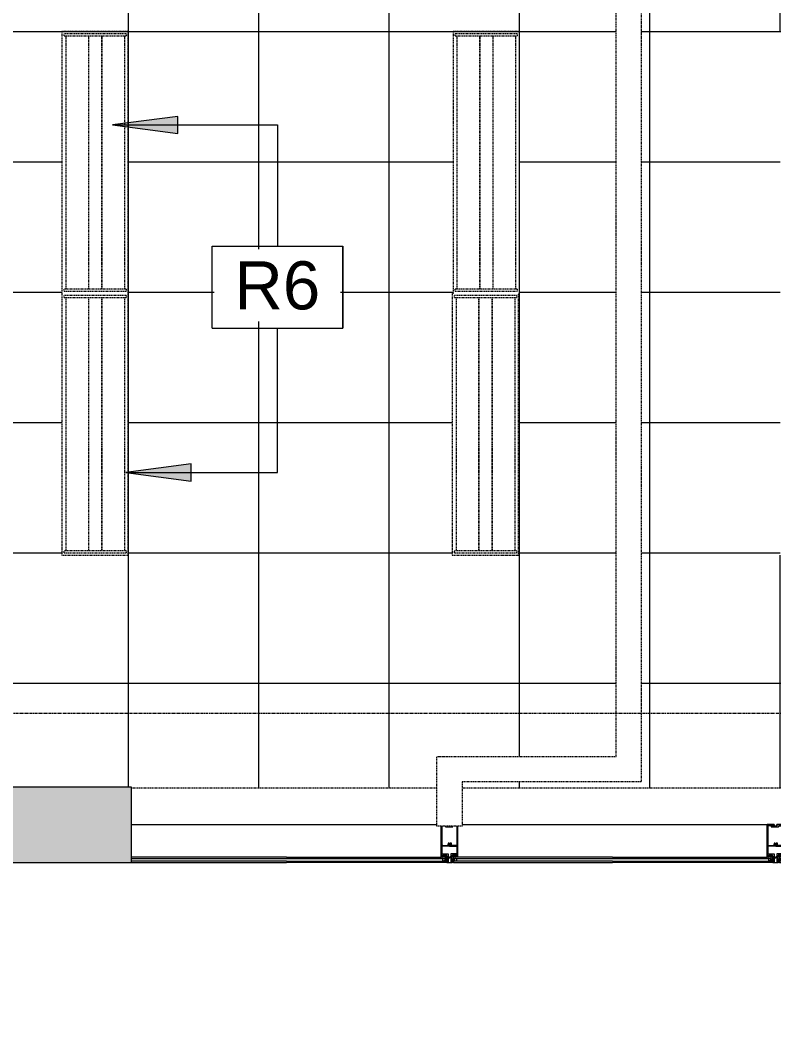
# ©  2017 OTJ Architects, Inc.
# Model space of a CAD drawing. Header units: inches. Extents: x -203 to 2853, y -968 to 768.
# Drawn here: x 995.7 to 1134.4, y -570.5 to -383.7 of the extents above; entities that cross this region are included whole.
import ezdxf

# ---------------------------------------------------------------- set-up
doc = ezdxf.new("R2010")
doc.units = ezdxf.units.IN
doc.header["$MEASUREMENT"] = 0
doc.linetypes.add('Demolished', pattern=[0.1875, 0.125, -0.0625])
doc.linetypes.add('Grid Line 1_2_', pattern=[0.875, 0.5, -0.125, 0.125, -0.125])
for name, color, linetype, lineweight in [('A-ANNO-KEYN', 231, 'Continuous', 9), ('A-CLNG', 13, 'Continuous', 13), ('A-CLNG-PATT', 13, 'Continuous', 13), ('A-DETL-GENF', 92, 'Continuous', 9), ('A-DETL-THIN', 151, 'Continuous', 9), ('A-Glaz-Exst', 7, 'Continuous', 9), ('A-WALL', 113, 'Continuous', 13), ('E-LITE-EQPM', 33, 'Continuous', 13), ('Jenner and Block 11fl_BB_copy_dwg', 8, 'Continuous', 9), ('S-GRID', 1, 'Continuous', 9)]:
    doc.layers.add(name, color=color, linetype=linetype, lineweight=lineweight)
doc.styles.add('Arial', font='arial.ttf', dxfattribs={"height": 8.851796})

# ---------------------------------------------------------------- blocks, each defined once
blk = doc.blocks.new('Jenner and Block 11fl_BB_copy_dwg_CW-STRIP-V11-LEVEL 11 - DEMO RCP')
at = {"layer": 'A-Glaz-Exst'}
for p, q in [((-133.51, -24.09), (-122.37, -50.32)), ((-122.14, -50.23), (-133.28, -23.99)), ((-132.82, -23.8), (-121.68, -50.03)), ((-121.45, -49.93), (-132.59, -23.7))]:
    blk.add_line(p, q, dxfattribs=at)
blk = doc.blocks.new('Jenner and Block 11fl_BB_copy_dwg_CW-STRIP-V12-LEVEL 11 - DEMO RCP')
at = {"layer": 'A-Glaz-Exst'}
for p, q in [((-127.5, -52.64), (-124.39, -51.32)), ((-124.23, -51.38), (-123.91, -52.13)), ((-124.05, -51.17), (-123.01, -50.73)), ((-121.88, -51.54), (-122.01, -51.58)), ((-121.75, -51.73), (-121.85, -51.55)), ((-121.68, -51.87), (-121.79, -51.93)), ((-121.72, -51.64), (-121.66, -51.83)), ((-120.76, -51.54), (-120.96, -51.08)), ((-127.2, -53.33), (-127.26, -53.35)), ((-126.62, -54.54), (-127.12, -53.36)), ((-126.42, -55.17), (-123.32, -53.85)), ((-124.09, -52.63), (-124.08, -52.59)), ((-124.09, -52.78), (-124.03, -52.91)), ((-124.06, -52.65), (-124.04, -52.6)), ((-124.04, -52.43), (-123.99, -52.37)), ((-124.01, -52.57), (-123.8, -52.48)), ((-123.96, -52.47), (-123.97, -52.44)), ((-123.96, -52.36), (-123.88, -52.36)), ((-123.92, -52.42), (-123.9, -52.45)), ((-123.75, -52.48), (-123.71, -52.5)), ((-123.74, -52.44), (-123.69, -52.46)), ((-123.25, -53.69), (-123.64, -52.78)), ((-123.59, -52.56), (-123.13, -53.64)), ((-122.97, -53.7), (-121.94, -53.26)), ((-126.7, -54.61), (-126.64, -54.58))]:
    blk.add_line(p, q, dxfattribs=at)
at = {"layer": 'A-Glaz-Exst', "flags": 128}
for points in [[(-133.51, -24.09), (-122.34, -50.38), (-122.08, -51.01), (-121.85, -50.92), (-133.28, -23.99)], [(-132.82, -23.8), (-121.39, -50.72), (-121.16, -50.62), (-132.59, -23.7)], [(-122.46, -50.43), (-122.48, -50.37), (-127.6, -52.55)], [(-127.6, -52.55), (-122.48, -50.37), (-122.46, -50.43), (-122.34, -50.38), (-122.46, -50.43), (-122.69, -50.53)], [(-122.34, -50.38), (-122.54, -50.87), (-122.2, -50.73), (-122.69, -50.53), (-122.37, -51.28)], [(-121.99, -50.5), (-122.02, -50.42), (-121.62, -50.24), (-121.59, -50.33)], [(-121.96, -50.56), (-121.94, -50.62), (-121.84, -50.78), (-121.49, -50.63), (-121.54, -50.45), (-121.56, -50.39)], [(-109.83, -79.22), (-121.26, -52.3), (-121.49, -52.4), (-121.22, -53.03), (-121.34, -53.08), (-121.31, -53.13), (-126.43, -55.31)], [(-123.94, -52.21), (-124.27, -52.35), (-124.17, -52.58), (-123.98, -52.5)], [(-123.87, -52.45), (-123.67, -52.37), (-124.11, -51.34)], [(-122.85, -50.8), (-122.46, -51.72), (-121.94, -51.5), (-121.95, -51.47), (-121.99, -51.48), (-122.01, -51.45), (-121.87, -51.38), (-121.85, -51.42), (-121.89, -51.45), (-121.88, -51.47), (-121.82, -51.45), (-120.96, -51.08), (-121.06, -50.85)], [(-121.87, -53.1), (-122.26, -52.18), (-121.74, -51.96), (-121.73, -51.99), (-121.77, -52.01), (-121.75, -52.05), (-121.61, -51.99), (-121.63, -51.95), (-121.67, -51.96), (-121.68, -51.93), (-121.57, -51.89), (-121.69, -51.6), (-121.7, -51.6), (-121.69, -51.6), (-121.57, -51.89), (-120.76, -51.54), (-120.67, -51.77), (-121.82, -52.26)], [(-121.82, -51.45), (-120.96, -51.08), (-121.06, -50.85), (-122.21, -51.34)], [(-122.05, -51.56), (-122.05, -51.55), (-121.94, -51.5)], [(-121.7, -51.74), (-121.82, -51.45), (-121.7, -51.74), (-121.71, -51.74)], [(-121.81, -51.97), (-121.8, -51.98), (-121.74, -51.96)], [(-121.08, -52.63), (-121.11, -52.57), (-121.15, -52.39), (-120.81, -52.24), (-120.71, -52.4), (-120.68, -52.46)], [(-109.37, -79.03), (-120.8, -52.1), (-120.57, -52), (-109.14, -78.93)], [(-126.43, -55.31), (-121.31, -53.13), (-121.34, -53.08), (-121.57, -53.17)], [(-124.08, -52.57), (-124.09, -52.55), (-123.98, -52.5), (-124, -52.45), (-124.02, -52.45)], [(-123.87, -52.39), (-123.89, -52.4), (-123.87, -52.45), (-123.76, -52.41), (-123.75, -52.43)], [(-110.06, -79.32), (-121.22, -53.03), (-121.71, -52.83), (-121.37, -52.68), (-121.57, -53.17), (-121.88, -52.43)], [(-121.06, -52.69), (-121.02, -52.77), (-120.62, -52.6), (-120.66, -52.52)]]:
    blk.add_lwpolyline(points, dxfattribs=at)
blk.add_lwpolyline([(-120.67, -51.77), (-120.76, -51.54), (-121.57, -51.89), (-120.76, -51.54)], close=True, dxfattribs=at)
at = {"layer": 'A-Glaz-Exst'}
for centre, radius in [((-121.57, -50.36), 0.0313), ((-121.98, -50.53), 0.0312), ((-121.07, -52.66), 0.0312), ((-120.67, -52.49), 0.0312)]:
    blk.add_circle(centre, radius, dxfattribs=at)
for centre, radius, start, end in [((-124.34, -51.43), 0.125, 23.0045, 113.0045), ((-124, -51.29), 0.125, 113.0045, 203.0045), ((-123.97, -52.16), 0.0625, 293.0045, 23.0045), ((-122.96, -50.85), 0.125, 23.0045, 113.0045), ((-122.22, -51.15), 0.313, 76.1346, 149.8744), ((-122.18, -51.16), 0.221, 68.0045, 194.8744), ((-122.26, -51.23), 0.125, 203.0045, 293.0045), ((-121.97, -51.25), 0.257, 114.4891, 201.5199), ((-122.02, -51.55), 0.0312, 203.0045, 288.0045), ((-121.77, -52.38), 0.125, 113.0045, 203.0045), ((-121.88, -51.57), 0.0312, 23.0045, 108.0045), ((-121.43, -51.25), 0.531, 84.932, 141.077), ((-121.58, -52.16), 0.257, 204.4891, 291.5199), ((-121.78, -51.95), 0.0312, 118.0045, 203.0045), ((-121.72, -51.71), 0.0313, 208.0045, 293.0045), ((-121.69, -51.63), 0.0313, 113.0045, 198.0045), ((-121.55, -50.92), 0.145, 75.2021, 272.5168), ((-121.69, -51.84), 0.0312, 298.0045, 23.0045), ((-121.46, -50.89), 0.13, 309.3067, 96.5963), ((-121.06, -50.72), 0.266, 174.932, 231.077), ((-121.01, -50.7), 0.266, 174.932, 231.077), ((-121.21, -51.77), 0.531, 264.932, 321.077), ((-120.95, -50.67), 0.266, 174.932, 231.077), ((-121.06, -52.09), 0.145, 133.4921, 330.8069), ((-120.89, -50.65), 0.266, 174.932, 231.077), ((-120.97, -52.04), 0.13, 309.4127, 96.7023), ((-120.57, -51.87), 0.266, 174.932, 231.077), ((-120.52, -51.85), 0.266, 174.932, 231.077), ((-120.46, -51.82), 0.266, 174.932, 231.077), ((-120.4, -51.8), 0.266, 174.932, 231.077), ((-127.45, -52.75), 0.125, 113.0045, 144.8243), ((-127.18, -53.39), 0.0625, 23.0045, 113.0045), ((-124.01, -52.66), 0.089, 160.7135, 253.0177), ((-124.03, -52.23), 0.548, 263.7768, 322.8434), ((-124.09, -52.58), 0.0197, 337.7655, 23.0045), ((-123.99, -52.65), 0.0695, 179.3043, 235.285), ((-124.03, -52.58), 0.0139, 50.356, 225.537), ((-124.03, -52.44), 0.016, 138.4428, 293.0045), ((-124.03, -52.23), 0.517, 269.0257, 316.9833), ((-124.05, -52.6), 0.0118, 337.7655, 45.537), ((-124.02, -52.26), 0.451, 268.6149, 317.394), ((-124.03, -52.23), 0.673, 269.5765, 305.68), ((-124.02, -52.56), 0.0118, 230.356, 293.0045), ((-123.96, -52.4), 0.04, 87.5662, 138.4428), ((-123.94, -52.43), 0.0306, 26.7074, 199.3016), ((-123.93, -52.46), 0.0306, 206.7074, 19.3016), ((-123.88, -52.38), 0.016, 293.0045, 87.5662), ((-123.8, -52.47), 0.0118, 293.0045, 355.653), ((-123.77, -52.47), 0.0139, 0.472, 175.653), ((-123.75, -52.47), 0.0118, 180.472, 248.2435), ((-123.73, -52.43), 0.0197, 203.0045, 248.2435), ((-123.75, -52.55), 0.0695, 350.7239, 46.7046), ((-123.73, -52.54), 0.089, 332.9913, 65.2955), ((-123.37, -53.73), 0.125, 293.0045, 23.0045), ((-123.02, -53.59), 0.125, 203.0045, 293.0045), ((-121.98, -53.15), 0.125, 293.0045, 23.0045), ((-121.67, -52.37), 0.221, 211.1346, 338.0045), ((-121.69, -52.41), 0.313, 256.1346, 329.8744), ((-126.71, -54.58), 0.0312, 203.0045, 293.0045), ((-126.65, -54.55), 0.0313, 293.0045, 23.0045), ((-126.47, -55.05), 0.125, 261.1847, 293.0045)]:
    blk.add_arc(centre, radius, start, end, dxfattribs=at)
blk = doc.blocks.new('Jenner and Block 11fl_BB_copy_dwg_CW-STRIP-5117049-LEVEL 11 - DEMO RCP')
at = {"layer": 'A-Glaz-Exst'}
for p, q in [((-127.5, -52.64), (-124.39, -51.32)), ((-124.23, -51.38), (-123.91, -52.13)), ((-124.05, -51.17), (-123.01, -50.73)), ((-121.88, -51.54), (-122.01, -51.58)), ((-121.75, -51.73), (-121.85, -51.55)), ((-121.68, -51.87), (-121.79, -51.93)), ((-121.72, -51.64), (-121.66, -51.83)), ((-120.76, -51.54), (-120.96, -51.08)), ((-127.34, -53.32), (-127.56, -52.8)), ((-127.2, -53.33), (-127.26, -53.35)), ((-126.62, -54.54), (-127.12, -53.36)), ((-126.42, -55.17), (-123.32, -53.85)), ((-124.09, -52.63), (-124.08, -52.59)), ((-124.09, -52.78), (-124.03, -52.91)), ((-124.06, -52.65), (-124.04, -52.6)), ((-124.04, -52.43), (-123.99, -52.37)), ((-124.01, -52.57), (-123.8, -52.48)), ((-123.96, -52.47), (-123.97, -52.44)), ((-123.96, -52.36), (-123.88, -52.36)), ((-123.92, -52.42), (-123.9, -52.45)), ((-123.75, -52.48), (-123.71, -52.5)), ((-123.74, -52.44), (-123.69, -52.46)), ((-123.25, -53.69), (-123.64, -52.78)), ((-123.59, -52.56), (-123.13, -53.64)), ((-122.97, -53.7), (-121.94, -53.26)), ((-126.7, -54.61), (-126.64, -54.58))]:
    blk.add_line(p, q, dxfattribs=at)
at = {"layer": 'A-Glaz-Exst', "flags": 128}
for points in [[(-133.51, -24.09), (-122.34, -50.38), (-122.08, -51.01), (-121.85, -50.92), (-133.28, -23.99)], [(-132.82, -23.8), (-121.39, -50.72), (-121.16, -50.62), (-132.59, -23.7)], [(-122.46, -50.43), (-122.48, -50.37), (-127.89, -52.67), (-127.4, -53.82), (-127.17, -53.72), (-127.4, -53.82), (-127.89, -52.67), (-122.48, -50.37), (-122.46, -50.43), (-122.34, -50.38), (-122.46, -50.43), (-122.69, -50.53)], [(-122.34, -50.38), (-122.54, -50.87), (-122.2, -50.73), (-122.69, -50.53), (-122.37, -51.28)], [(-121.99, -50.5), (-122.02, -50.42), (-121.62, -50.24), (-121.59, -50.33)], [(-121.96, -50.56), (-121.94, -50.62), (-121.84, -50.78), (-121.49, -50.63), (-121.54, -50.45), (-121.56, -50.39)], [(-109.83, -79.22), (-121.26, -52.3), (-121.49, -52.4), (-121.22, -53.03), (-121.34, -53.08), (-121.31, -53.13), (-126.72, -55.43), (-127.21, -54.28), (-126.95, -54.17), (-126.98, -54.18), (-127.21, -54.28), (-126.72, -55.43), (-121.31, -53.13), (-121.34, -53.08), (-121.57, -53.17)], [(-123.94, -52.21), (-124.27, -52.35), (-124.17, -52.58), (-123.98, -52.5)], [(-123.87, -52.45), (-123.67, -52.37), (-124.11, -51.34)], [(-122.85, -50.8), (-122.46, -51.72), (-121.94, -51.5), (-121.95, -51.47), (-121.99, -51.48), (-122.01, -51.45), (-121.87, -51.38), (-121.85, -51.42), (-121.89, -51.45), (-121.88, -51.47), (-121.82, -51.45), (-120.96, -51.08), (-121.06, -50.85)], [(-121.87, -53.1), (-122.26, -52.18), (-121.74, -51.96), (-121.73, -51.99), (-121.77, -52.01), (-121.75, -52.05), (-121.61, -51.99), (-121.63, -51.95), (-121.67, -51.96), (-121.68, -51.93), (-121.57, -51.89), (-121.69, -51.6), (-121.7, -51.6), (-121.69, -51.6), (-121.57, -51.89), (-120.76, -51.54), (-120.67, -51.77), (-121.82, -52.26)], [(-121.82, -51.45), (-120.96, -51.08), (-121.06, -50.85), (-122.21, -51.34)], [(-122.05, -51.56), (-122.05, -51.55), (-121.94, -51.5)], [(-121.7, -51.74), (-121.82, -51.45), (-121.7, -51.74), (-121.71, -51.74)], [(-121.81, -51.97), (-121.8, -51.98), (-121.74, -51.96)], [(-121.08, -52.63), (-121.11, -52.57), (-121.15, -52.39), (-120.81, -52.24), (-120.71, -52.4), (-120.68, -52.46)], [(-109.37, -79.03), (-120.8, -52.1), (-120.57, -52), (-109.14, -78.93)], [(-126.88, -54.24), (-126.91, -54.19), (-127.09, -53.75), (-126.74, -54.59)], [(-124.08, -52.57), (-124.09, -52.55), (-123.98, -52.5), (-124, -52.45), (-124.02, -52.45)], [(-123.87, -52.39), (-123.89, -52.4), (-123.87, -52.45), (-123.76, -52.41), (-123.75, -52.43)], [(-110.06, -79.32), (-121.22, -53.03), (-121.71, -52.83), (-121.37, -52.68), (-121.57, -53.17), (-121.88, -52.43)], [(-121.06, -52.69), (-121.02, -52.77), (-120.62, -52.6), (-120.66, -52.52)], [(-126.92, -54.33), (-126.83, -54.53), (-126.86, -54.54), (-126.88, -54.5), (-126.92, -54.51), (-126.86, -54.66), (-126.82, -54.64), (-126.84, -54.6), (-126.81, -54.58), (-126.59, -55.1)]]:
    blk.add_lwpolyline(points, dxfattribs=at)
blk.add_lwpolyline([(-120.67, -51.77), (-120.76, -51.54), (-121.57, -51.89), (-120.76, -51.54)], close=True, dxfattribs=at)
at = {"layer": 'A-Glaz-Exst'}
for centre, radius in [((-121.57, -50.36), 0.0313), ((-121.98, -50.53), 0.0312), ((-121.07, -52.66), 0.0312), ((-120.67, -52.49), 0.0312)]:
    blk.add_circle(centre, radius, dxfattribs=at)
for centre, radius, start, end in [((-124.34, -51.43), 0.125, 23.0045, 113.0045), ((-124, -51.29), 0.125, 113.0045, 203.0045), ((-123.97, -52.16), 0.0625, 293.0045, 23.0045), ((-122.96, -50.85), 0.125, 23.0045, 113.0045), ((-122.22, -51.15), 0.313, 76.1346, 149.8744), ((-122.18, -51.16), 0.221, 68.0045, 194.8744), ((-122.26, -51.23), 0.125, 203.0045, 293.0045), ((-121.97, -51.25), 0.257, 114.4891, 201.5199), ((-122.02, -51.55), 0.0312, 203.0045, 288.0045), ((-121.77, -52.38), 0.125, 113.0045, 203.0045), ((-121.88, -51.57), 0.0312, 23.0045, 108.0045), ((-121.43, -51.25), 0.531, 84.932, 141.077), ((-121.58, -52.16), 0.257, 204.4891, 291.5199), ((-121.78, -51.95), 0.0312, 118.0045, 203.0045), ((-121.72, -51.71), 0.0313, 208.0045, 293.0045), ((-121.69, -51.63), 0.0313, 113.0045, 198.0045), ((-121.55, -50.92), 0.145, 75.2021, 272.5168), ((-121.69, -51.84), 0.0312, 298.0045, 23.0045), ((-121.46, -50.89), 0.13, 309.3067, 96.5963), ((-121.06, -50.72), 0.266, 174.932, 231.077), ((-121.01, -50.7), 0.266, 174.932, 231.077), ((-121.21, -51.77), 0.531, 264.932, 321.077), ((-120.95, -50.67), 0.266, 174.932, 231.077), ((-121.06, -52.09), 0.145, 133.4921, 330.8069), ((-120.89, -50.65), 0.266, 174.932, 231.077), ((-120.97, -52.04), 0.13, 309.4127, 96.7023), ((-120.57, -51.87), 0.266, 174.932, 231.077), ((-120.52, -51.85), 0.266, 174.932, 231.077), ((-120.46, -51.82), 0.266, 174.932, 231.077), ((-120.4, -51.8), 0.266, 174.932, 231.077), ((-127.45, -52.75), 0.125, 113.0045, 203.0045), ((-127.29, -53.29), 0.0625, 203.0045, 293.0045), ((-127.18, -53.39), 0.0625, 23.0045, 113.0045), ((-127.15, -53.78), 0.0625, 23.0045, 113.0045), ((-127.15, -53.78), 0.0625, 23.0045, 113.0045), ((-126.94, -54.2), 0.0312, 23.0045, 113.0045), ((-126.94, -54.2), 0.0312, 23.0045, 113.0045), ((-124.01, -52.66), 0.089, 160.7135, 253.0177), ((-124.03, -52.23), 0.548, 263.7768, 322.8434), ((-124.09, -52.58), 0.0197, 337.7655, 23.0045), ((-123.99, -52.65), 0.0695, 179.3043, 235.285), ((-124.03, -52.58), 0.0139, 50.356, 225.537), ((-124.03, -52.44), 0.016, 138.4428, 293.0045), ((-124.03, -52.23), 0.517, 269.0257, 316.9833), ((-124.05, -52.6), 0.0118, 337.7655, 45.537), ((-124.02, -52.26), 0.451, 268.6149, 317.394), ((-124.03, -52.23), 0.673, 269.5765, 305.68), ((-124.02, -52.56), 0.0118, 230.356, 293.0045), ((-123.96, -52.4), 0.04, 87.5662, 138.4428), ((-123.94, -52.43), 0.0306, 26.7074, 199.3016), ((-123.93, -52.46), 0.0306, 206.7074, 19.3016), ((-123.88, -52.38), 0.016, 293.0045, 87.5662), ((-123.8, -52.47), 0.0118, 293.0045, 355.653), ((-123.77, -52.47), 0.0139, 0.472, 175.653), ((-123.75, -52.47), 0.0118, 180.472, 248.2435), ((-123.73, -52.43), 0.0197, 203.0045, 248.2435), ((-123.75, -52.55), 0.0695, 350.7239, 46.7046), ((-123.73, -52.54), 0.089, 332.9913, 65.2955), ((-123.37, -53.73), 0.125, 293.0045, 23.0045), ((-123.02, -53.59), 0.125, 203.0045, 293.0045), ((-121.98, -53.15), 0.125, 293.0045, 23.0045), ((-121.67, -52.37), 0.221, 211.1346, 338.0045), ((-121.69, -52.41), 0.313, 256.1346, 329.8744), ((-126.89, -54.31), 0.0312, 113.0045, 203.0045), ((-126.91, -54.26), 0.0313, 293.0045, 23.0045), ((-126.71, -54.58), 0.0312, 203.0045, 293.0045), ((-126.65, -54.55), 0.0313, 293.0045, 23.0045), ((-126.47, -55.05), 0.125, 203.0045, 293.0045)]:
    blk.add_arc(centre, radius, start, end, dxfattribs=at)
blk = doc.blocks.new('Jenner and Block 11fl_BB_copy_dwg-5117041-LEVEL 11 - DEMO RCP')
at = {"layer": 'A-Glaz-Exst'}
for p, q in [((1016.23, -531.81), (1072.42, -531.81)), ((1077.05, -531.81), (1131.23, -531.81)), ((1077.05, -531.81), (1133.23, -531.81))]:
    blk.add_line(p, q, dxfattribs=at)
at = {"rotation": 246.9955198969619}
for name, p in [('Jenner and Block 11fl_BB_copy_dwg_CW-STRIP-V12-LEVEL 11 - DEMO RCP', (1074.73, -670.12)), ('Jenner and Block 11fl_BB_copy_dwg_CW-STRIP-5117049-LEVEL 11 - DEMO RCP', (1134.73, -670.12)), ('Jenner and Block 11fl_BB_copy_dwg_CW-STRIP-V11-LEVEL 11 - DEMO RCP', (1014.73, -670.12))]:
    blk.add_blockref(name, p, dxfattribs=at)
blk = doc.blocks.new('L-Recessed-Axis-Day-Acrylic - 1 x 4 - SILEA RELOCATED-5723110-LEVEL 11 - DEMO RCP')
at = {"layer": 'E-LITE-EQPM', "color": 7, "linetype": 'Demolished', "lineweight": 9}
for p, q in [((-23.34, 5.7), (-23.7, 5.7)), ((-23.7, 5.64), (-23.7, 5.7)), ((-23.7, 5.7), (-23.7, 5.64)), ((-23.7, -5.64), (-23.7, 5.64)), ((-23.34, 5.64), (-23.34, 5.7)), ((-23.34, 5.7), (-23.34, 5.64)), ((-23.34, 5.64), (-23.34, -5.64)), ((23.7, 5.7), (23.34, 5.7)), ((23.34, 5.64), (23.34, 5.7)), ((23.34, 5.7), (23.34, 5.64)), ((23.34, -5.64), (23.34, 5.64)), ((23.7, 5.64), (23.7, 5.7)), ((23.7, 5.7), (23.7, 5.64)), ((23.7, 5.64), (23.7, -5.64)), ((-23.34, 5.41), (23.34, 5.41)), ((-23.34, 1.24), (23.34, 1.24)), ((-23.34, 1.2), (23.34, 1.2)), ((-23.34, -1.2), (23.34, -1.2)), ((-23.34, -1.24), (23.34, -1.24)), ((-23.34, -5.41), (23.34, -5.41)), ((-23.7, -5.64), (-23.7, -5.7)), ((-23.7, -5.7), (-23.7, -5.64)), ((-23.7, -5.7), (-23.34, -5.7)), ((-23.34, -5.64), (-23.34, -5.7)), ((-23.34, -5.7), (-23.34, -5.64)), ((23.34, -5.64), (23.34, -5.7)), ((23.34, -5.7), (23.34, -5.64)), ((23.34, -5.7), (23.7, -5.7)), ((23.7, -5.64), (23.7, -5.7)), ((23.7, -5.7), (23.7, -5.64))]:
    blk.add_line(p, q, dxfattribs=at)
blk = doc.blocks.new('L-Recessed-Axis-Day-Acrylic - 1 x 4 - SILEA RELOCATED-V22-LEVEL 11 - DEMO RCP')
at = {"layer": 'E-LITE-EQPM', "color": 7, "linetype": 'Demolished', "lineweight": 9}
for p, q in [((-23.34, 5.7), (-23.7, 5.7)), ((-23.7, 5.64), (-23.7, 5.7)), ((-23.7, 5.7), (-23.7, 5.64)), ((-23.7, -5.64), (-23.7, 5.64)), ((-23.34, 5.64), (-23.34, 5.7)), ((-23.34, 5.7), (-23.34, 5.64)), ((-23.34, 5.64), (-23.34, -5.64)), ((23.7, 5.7), (23.34, 5.7)), ((23.34, 5.64), (23.34, 5.7)), ((23.34, 5.7), (23.34, 5.64)), ((23.34, -5.64), (23.34, 5.64)), ((23.7, 5.64), (23.7, 5.7)), ((23.7, 5.7), (23.7, 5.64)), ((23.7, 5.64), (23.7, -5.64)), ((-23.34, 5.41), (23.34, 5.41)), ((-23.34, 1.24), (23.34, 1.24)), ((-23.34, 1.2), (23.34, 1.2)), ((-23.34, -1.2), (23.34, -1.2)), ((-23.34, -1.24), (23.34, -1.24)), ((-23.34, -5.41), (23.34, -5.41)), ((-23.7, -5.64), (-23.7, -5.7)), ((-23.7, -5.7), (-23.7, -5.64)), ((-23.7, -5.7), (-23.34, -5.7)), ((-23.34, -5.64), (-23.34, -5.7)), ((-23.34, -5.7), (-23.34, -5.64)), ((23.34, -5.64), (23.34, -5.7)), ((23.34, -5.7), (23.34, -5.64)), ((23.34, -5.7), (23.7, -5.7)), ((23.7, -5.64), (23.7, -5.7)), ((23.7, -5.7), (23.7, -5.64))]:
    blk.add_line(p, q, dxfattribs=at)
blk = doc.blocks.new('L-Recessed-Axis-Day-Acrylic - 1 x 4 - SILEA-5140763-LEVEL 11 - DEMO RCP')
at = {"layer": 'E-LITE-EQPM', "color": 7, "linetype": 'Demolished', "lineweight": 9}
for p, q in [((-23.34, 5.7), (-23.7, 5.7)), ((-23.7, 5.64), (-23.7, 5.7)), ((-23.7, 5.7), (-23.7, 5.64)), ((-23.7, -5.64), (-23.7, 5.64)), ((-23.34, 5.64), (-23.34, 5.7)), ((-23.34, 5.7), (-23.34, 5.64)), ((-23.34, 5.64), (-23.34, -5.64)), ((23.7, 5.7), (23.34, 5.7)), ((23.34, 5.64), (23.34, 5.7)), ((23.34, 5.7), (23.34, 5.64)), ((23.34, -5.64), (23.34, 5.64)), ((23.7, 5.64), (23.7, 5.7)), ((23.7, 5.7), (23.7, 5.64)), ((23.7, 5.64), (23.7, -5.64)), ((-23.34, 5.41), (23.34, 5.41)), ((-23.34, 1.24), (23.34, 1.24)), ((-23.34, 1.2), (23.34, 1.2)), ((-23.34, -1.2), (23.34, -1.2)), ((-23.34, -1.24), (23.34, -1.24)), ((-23.34, -5.41), (23.34, -5.41)), ((-23.7, -5.64), (-23.7, -5.7)), ((-23.7, -5.7), (-23.7, -5.64)), ((-23.7, -5.7), (-23.34, -5.7)), ((-23.34, -5.64), (-23.34, -5.7)), ((-23.34, -5.7), (-23.34, -5.64)), ((23.34, -5.64), (23.34, -5.7)), ((23.34, -5.7), (23.34, -5.64)), ((23.34, -5.7), (23.7, -5.7)), ((23.7, -5.64), (23.7, -5.7)), ((23.7, -5.7), (23.7, -5.64))]:
    blk.add_line(p, q, dxfattribs=at)
blk = doc.blocks.new('Keynote Tag - Keynote Number - Boxed-135510-LEVEL 11 - DEMO RCP')
at = {"layer": 'A-ANNO-KEYN'}
for p, q in [((-0.125, -0.0792), (-0.125, 0.0781)), ((-0.125, 0.0781), (0.125, 0.0781)), ((0.125, 0.0781), (0.125, -0.0792)), ((-0.125, -0.0792), (0.125, -0.0792))]:
    blk.add_line(p, q, dxfattribs=at)

msp = doc.modelspace()

# ---------------------------------------------------------------- hatches: boundary and pattern name
at = {"layer": 'A-ANNO-KEYN'}
for points in [[(1012.72, -402.97), (1024.72, -404.55), (1024.72, -401.39)], [(1015.16, -466.99), (1027.16, -468.57), (1027.16, -465.41)]]:
    msp.add_hatch(color=256, dxfattribs=at).paths.add_polyline_path(points, flags=0)
at = {"layer": 'A-CLNG-PATT', "linetype": 'Demolished'}
h = msp.add_hatch(dxfattribs=at)
h.set_pattern_fill('FP_2', color=135, style=0, pattern_type=2)
h.set_pattern_definition([(0, (1087.61, -433.77), (0, -24), []), (270, (1087.61, -433.77), (-24, -1e-15), [])])
h.paths.add_polyline_path([(1105.42, -525.1), (1242.73, -525.1), (1242.73, -343.74), (1110.05, -343.74), (1110.05, -523.94), (1077.05, -523.94), (1077.05, -525.1), (1087.84, -525.1)], flags=0)
h.paths.add_polyline_path([(1072.42, -525.1), (1072.42, -519.31), (1105.42, -519.31), (1105.42, -343.74), (968.74, -343.74), (968.78, -524.94), (1016.23, -524.94), (1016.23, -525.1), (1049.14, -525.1)], flags=0)
h.paths.add_polyline_path([(1003.4, -482.19), (1003.4, -385.77), (1015.61, -385.77), (1015.61, -482.19), (1010.43, -482.19)], flags=0)
h.paths.add_polyline_path([(1147.82, -482.19), (1135.61, -482.19), (1135.61, -385.77), (1147.82, -385.77), (1147.82, -475.93)], flags=0)
h.paths.add_polyline_path([(1195.24, -482.19), (1195.24, -433.98), (1195.4, -433.98), (1195.4, -385.77), (1207.61, -385.77), (1207.61, -433.98), (1207.45, -433.98), (1207.45, -482.19), (1203.96, -482.19)], flags=0)
h.paths.add_polyline_path([(1075.24, -482.19), (1075.24, -433.98), (1075.4, -433.98), (1075.4, -385.77), (1087.61, -385.77), (1087.61, -433.98), (1087.45, -433.98), (1087.45, -482.19), (1078.17, -482.19)], flags=0)
h.paths.add_polyline_path([(1165.26, -381.61), (1162.03, -381.61), (1162.03, -365.61), (1198.03, -365.61), (1198.03, -381.61), (1184.61, -381.61)], flags=0)
h.paths.add_polyline_path([(1028.36, -381.61), (1028.36, -365.61), (1064.36, -365.61), (1064.36, -381.61), (1049.14, -381.61)], flags=0)
at = {"layer": 'A-DETL-GENF'}
h = msp.add_hatch(color=7, dxfattribs=at)
h.paths.add_polyline_path([(464.83, -720.82), (893.53, -538.81), (1016.23, -538.81), (1016.23, -524.94), (892.67, -524.94), (457.06, -709.88), (459.54, -715.74), (462.19, -714.61)], flags=0)
h.paths.add_polyline_path([(3.31, -538.98), (25.4, -529.6), (16.02, -507.51), (-6.07, -516.89), (-0.14, -530.86)], flags=0)
h.paths.add_polyline_path([(1676.23, -538.81), (1737.17, -538.81), (1737.17, -496.55), (1730.17, -496.55), (1730.17, -494.3), (1723.7, -494.3), (1723.7, -524.65), (1674.68, -524.65), (1674.68, -531.81), (1676.23, -531.81)], flags=0)
h.paths.add_polyline_path([(492.17, -532.94), (492.17, -512), (471.73, -512), (471.73, -532.94), (492.01, -532.94)], flags=0)
h.paths.add_polyline_path([(259.11, -532.49), (281.21, -523.11), (271.83, -501.02), (249.74, -510.4), (255.13, -523.11)], flags=0)
h.paths.add_polyline_path([(493.42, -225.31), (494.81, -225.31), (494.81, -201.31), (471.73, -201.31), (471.73, -225.31), (493.34, -225.31)], flags=0)
h.paths.add_polyline_path([(979.73, -121.34), (993.73, -121.34), (993.73, 0.66), (950.73, 0.66), (950.73, -16.34), (908.73, -16.34), (908.73, 0.66), (846.73, 0.66), (846.73, -16.34), (804.73, -16.34), (804.73, 0.66), (742.73, 0.66), (742.73, -16.34), (700.73, -16.34), (700.73, 0.66), (638.73, 0.66), (638.73, -16.34), (596.73, -16.34), (596.73, 0.66), (569.74, 0.66), (569.74, -24.34), (979.73, -24.34), (979.73, -111.34)], flags=0)
h.paths.add_polyline_path([(1576.1, -29.34), (1582.73, -29.34), (1582.73, -1.34), (1556.36, -1.34), (1556.36, -29.34), (1569.19, -29.34)], flags=0)
h.paths.add_polyline_path([(1267.42, -29.34), (1268.73, -29.34), (1268.73, -3.4), (1240.73, -3.4), (1240.73, -29.34)], flags=0)
h.paths.add_polyline_path([(237.05, -29.34), (248.73, -29.34), (248.73, -1.34), (220.73, -1.34), (220.73, -29.34), (232.42, -29.34)], flags=0)
h.paths.add_polyline_path([(-117.75, -27.34), (-84.26, -27.34), (-84.26, -2.95), (-117.75, -2.95), (-117.75, -17.66)], flags=0)
h.paths.add_polyline_path([(1723.7, 284.95), (1737.17, 284.95), (1737.17, 337.71), (1772.13, 337.71), (1772.13, 351.59), (1723.3, 351.57), (1723.3, 284.95)], flags=0)
h.paths.add_polyline_path([(1889.03, 337.71), (1924.09, 337.71), (1924.09, 580.15), (1910.23, 580.15), (1910.23, 351.59), (1889.03, 351.59), (1889.03, 343.59)], flags=0)
h.paths.add_polyline_path([(1556.17, 553.15), (1566.73, 553.15), (1566.73, 577.15), (1542.73, 577.15), (1542.73, 553.15)], flags=0)
h.paths.add_polyline_path([(1252.42, 553.15), (1266.73, 553.15), (1266.73, 577.15), (1242.73, 577.15), (1242.73, 553.15)], flags=0)
h.paths.add_polyline_path([(942.73, 553.15), (966.73, 553.15), (966.73, 577.15), (942.73, 577.15)], flags=0)
h.paths.add_polyline_path([(596.73, 553.15), (620.73, 553.15), (620.73, 577.15), (596.73, 577.15)], flags=0)
h.paths.add_polyline_path([(222.73, 553.15), (246.73, 553.15), (246.73, 577.15), (222.73, 577.15)], flags=0)
h.paths.add_polyline_path([(-15.27, 553.15), (-15.27, 577.15), (-39.27, 577.15), (-39.27, 553.15), (-34.62, 553.15)], flags=0)

# ---------------------------------------------------------------- linework, layer by layer
at = {"layer": 'A-ANNO-KEYN'}
for p, q in [((1024.72, -401.39), (1012.72, -402.97)), ((1024.72, -404.55), (1024.72, -401.39)), ((1012.72, -402.97), (1024.72, -404.55)), ((1012.72, -402.97), (1043.07, -402.97)), ((1043.08, -466.99), (1043.08, -440.4)), ((1027.16, -465.41), (1015.16, -466.99)), ((1015.16, -466.99), (1027.16, -468.57)), ((1015.16, -466.99), (1043.08, -466.99)), ((1027.16, -468.57), (1027.16, -465.41))]:
    msp.add_line(p, q, dxfattribs=at)
at = {"layer": 'A-CLNG', "color": 7, "linetype": 'Demolished', "lineweight": 9}
for p, q in [((1015.61, -385.77), (1003.4, -385.77)), ((1003.4, -385.77), (1003.4, -482.19)), ((1015.61, -482.19), (1015.61, -385.77)), ((1087.61, -385.77), (1075.4, -385.77)), ((1075.4, -385.77), (1075.4, -433.98)), ((1087.61, -433.98), (1087.61, -385.77)), ((1075.4, -433.98), (1075.24, -433.98)), ((1075.24, -433.98), (1075.24, -482.19)), ((1087.45, -482.19), (1087.45, -433.98)), ((1087.45, -433.98), (1087.61, -433.98)), ((1003.4, -482.19), (1015.61, -482.19)), ((1075.24, -482.19), (1087.45, -482.19)), ((1072.42, -525.1), (1016.23, -525.1)), ((1242.73, -525.1), (1077.05, -525.1))]:
    msp.add_line(p, q, dxfattribs=at)
at = {"layer": 'A-DETL-THIN'}
for p, q in [((1016.23, -524.94), (892.67, -524.94)), ((1016.23, -538.81), (1016.23, -524.94)), ((893.53, -538.81), (1016.23, -538.81))]:
    msp.add_line(p, q, dxfattribs=at)
at = {"layer": 'A-WALL', "color": 250, "linetype": 'Demolished', "lineweight": 20}
for p, q in [((1105.42, -519.31), (1105.42, -342.44)), ((1110.05, -342.44), (1110.05, -523.94)), ((1072.42, -532.13), (1072.42, -519.31)), ((1072.42, -519.31), (1105.42, -519.31)), ((1077.05, -523.94), (1077.05, -532.13)), ((1110.05, -523.94), (1077.05, -523.94)), ((1077.05, -532.13), (1072.42, -532.13))]:
    msp.add_line(p, q, dxfattribs=at)
at = {"layer": 'S-GRID', "linetype": 'Grid Line 1_2_'}
msp.add_line((-203.03, -511.31), (2046, -511.31), dxfattribs=at)

# ---------------------------------------------------------------- block references
at = {"layer": 'A-ANNO-KEYN', "xscale": 95.99999999999994, "yscale": 95.99999999999994, "zscale": 95.99999999999994}
msp.add_blockref('Keynote Tag - Keynote Number - Boxed-135510-LEVEL 11 - DEMO RCP', (1043.08, -432.79), dxfattribs=at)
at = {"layer": 'E-LITE-EQPM', "color": 7, "linetype": 'Demolished', "lineweight": 9, "extrusion": (0, 0, -1), "rotation": 269.9999999999999}
for name, p in [('L-Recessed-Axis-Day-Acrylic - 1 x 4 - SILEA RELOCATED-5723110-LEVEL 11 - DEMO RCP', (-1009.5, -409.88)), ('L-Recessed-Axis-Day-Acrylic - 1 x 4 - SILEA-5140763-LEVEL 11 - DEMO RCP', (-1081.5, -409.88)), ('L-Recessed-Axis-Day-Acrylic - 1 x 4 - SILEA RELOCATED-V22-LEVEL 11 - DEMO RCP', (-1009.5, -458.09)), ('L-Recessed-Axis-Day-Acrylic - 1 x 4 - SILEA-5140763-LEVEL 11 - DEMO RCP', (-1081.35, -458.09))]:
    msp.add_blockref(name, p, dxfattribs=at)
at = {"layer": 'Jenner and Block 11fl_BB_copy_dwg', "color": 7}
msp.add_blockref('Jenner and Block 11fl_BB_copy_dwg-5117041-LEVEL 11 - DEMO RCP', (0, 0), dxfattribs=at)

# ---------------------------------------------------------------- next in the draw order: texts
at = {"layer": 'A-ANNO-KEYN', "insert": (1043.05, -428.08), "char_height": 8.852, "width": 18.792, "attachment_point": 2, "line_spacing_factor": 0.938532, "style": 'Arial', "bg_fill": 3, "box_fill_scale": 1.25, "bg_fill_color": 0, "bg_fill_transparency": 0}
msp.add_mtext('R6', dxfattribs=at)

# ---------------------------------------------------------------- next in the draw order: linework, layer by layer
at = {"layer": 'A-ANNO-KEYN'}
msp.add_line((1043.07, -402.97), (1043.07, -425.29), dxfattribs=at)

# ---------------------------------------------------------------- next in the draw order: block references
at = {"layer": 'A-ANNO-KEYN', "xscale": 95.99999999999994, "yscale": 95.99999999999994, "zscale": 95.99999999999994}
msp.add_blockref('Keynote Tag - Keynote Number - Boxed-135510-LEVEL 11 - DEMO RCP', (1043.07, -432.79), dxfattribs=at)

# ---------------------------------------------------------------- next in the draw order: texts
at = {"layer": 'A-ANNO-KEYN', "insert": (1043.04, -428.08), "char_height": 8.852, "width": 18.792, "attachment_point": 2, "line_spacing_factor": 0.938532, "style": 'Arial', "bg_fill": 3, "box_fill_scale": 1.25, "bg_fill_color": 0, "bg_fill_transparency": 0}
msp.add_mtext('R6', dxfattribs=at)

doc.saveas('drawing.dxf')
